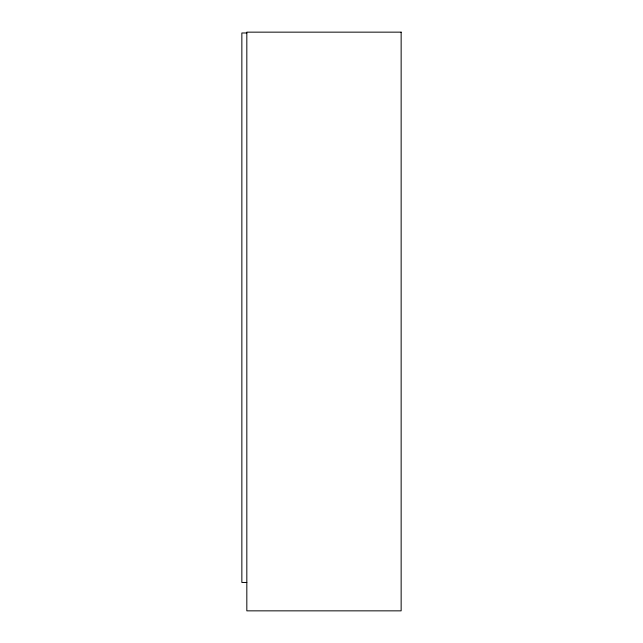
<?xml version="1.0" encoding="UTF-8"?>
<svg xmlns="http://www.w3.org/2000/svg" width="643" height="643" viewBox="0 0 643 643"><rect width="100%" height="100%" fill="white"/><g stroke="black" fill="none" stroke-linecap="round" stroke-linejoin="round"><path stroke-width="0.96" d="M246.824 32.978L241.856 32.978L241.856 582.47L246.824 582.47M401.144 32.15L246.824 32.15L246.824 610.85L401.144 610.85L401.144 32.15"/></g></svg>
